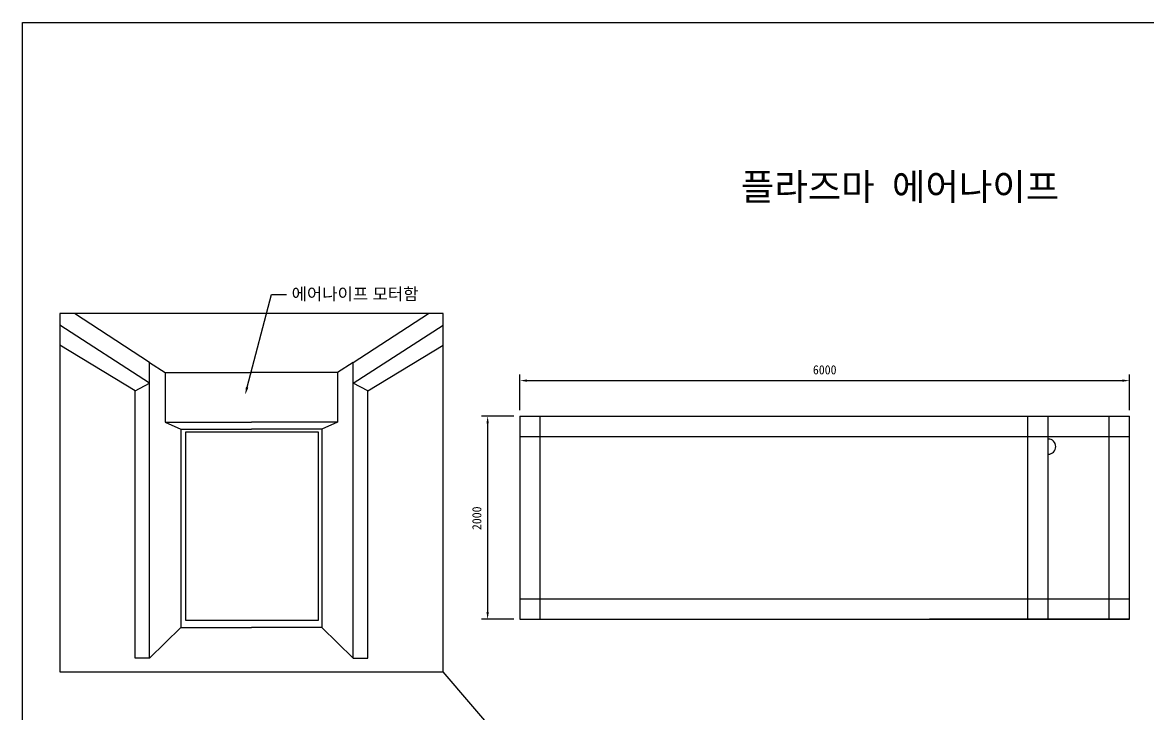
# Model space of a CAD drawing. Header units: millimetres. Extents: x -6 to 705, y -10 to 538.
# Drawn here: x -5.6 to 437.4, y 265.4 to 537.6 of the extents above; entities that cross this region are included whole.
import ezdxf
from ezdxf.enums import TextEntityAlignment as Align

# ---------------------------------------------------------------- set-up
doc = ezdxf.new("R2010")
doc.units = ezdxf.units.MM
doc.styles.get("Standard").update_dxf_attribs({"font": 'GulimChe.ttf'})
doc.styles.add('굴림', font='GulimChe.ttf')

msp = doc.modelspace()

# ---------------------------------------------------------------- linework, layer by layer
at = {"linetype": 'ByBlock', "lineweight": -2}
msp.add_line((92.37, 430.51), (98.37, 430.51), dxfattribs=at)
at = {"color": 1}
for p, q in [((160.02, 422.93), (9.02, 422.93)), ((9.02, 422.93), (9.02, 281.82)), ((160.02, 281.82), (160.02, 422.93)), ((9.02, 281.82), (160.02, 281.82)), ((195.02, 241.13), (160.02, 281.82))]:
    msp.add_line(p, q, dxfattribs=at)
for p, q in [((44.4, 403.7), (14.84, 422.93)), ((124.63, 403.7), (154.2, 422.93)), ((44.4, 395.52), (9.02, 418.35)), ((124.63, 395.52), (160.02, 418.35)), ((38.69, 392.46), (9.02, 410.57)), ((130.35, 392.46), (160.02, 410.57)), ((44.4, 395.52), (44.4, 403.7)), ((44.4, 403.7), (50.58, 399.68)), ((124.63, 403.7), (118.46, 399.68)), ((124.63, 395.52), (124.63, 403.7)), ((50.58, 399.68), (50.58, 380.12)), ((50.58, 399.68), (84.52, 399.68)), ((118.46, 399.68), (84.52, 399.68)), ((118.46, 399.68), (118.46, 380.12)), ((38.69, 392.46), (44.4, 395.52)), ((44.4, 287.21), (44.4, 395.52)), ((124.63, 287.21), (124.63, 395.52)), ((130.35, 392.46), (124.63, 395.52)), ((38.69, 287.21), (38.69, 392.46)), ((130.35, 287.21), (130.35, 392.46)), ((190.29, 382.54), (190.29, 302.54)), ((190.29, 382.54), (430.29, 382.54)), ((198.29, 302.54), (198.29, 382.54)), ((390.29, 302.54), (390.29, 382.54)), ((398.29, 302.54), (398.29, 382.54)), ((422.29, 302.54), (422.29, 382.54)), ((430.29, 302.54), (430.29, 382.54)), ((50.58, 380.12), (84.52, 380.12)), ((50.58, 380.12), (56.75, 377.36)), ((56.75, 377.36), (56.75, 299.32)), ((56.75, 377.36), (84.52, 377.36)), ((118.46, 380.12), (84.52, 380.12)), ((112.29, 377.36), (84.52, 377.36)), ((118.46, 380.12), (112.29, 377.36)), ((112.29, 377.36), (112.29, 299.32)), ((110.92, 376.19), (58.52, 376.19)), ((58.52, 376.19), (58.52, 302.19)), ((110.92, 302.19), (110.92, 376.19)), ((190.29, 374.54), (430.29, 374.54)), ((190.29, 310.54), (430.29, 310.54)), ((58.52, 302.19), (110.92, 302.19)), ((190.29, 302.54), (430.29, 302.54)), ((430.29, 302.54), (351.57, 302.54)), ((56.75, 299.32), (44.4, 287.21)), ((56.75, 299.32), (84.52, 299.32)), ((112.29, 299.32), (84.52, 299.32)), ((112.29, 299.32), (124.63, 287.21)), ((44.4, 287.21), (38.69, 287.21)), ((124.63, 287.21), (130.35, 287.21))]:
    msp.add_line(p, q)
at = {"color": 252}
for p, q in [((190.29, 384.94), (190.29, 398.94)), ((430.29, 384.94), (430.29, 398.94)), ((193.09, 396.54), (427.49, 396.54)), ((187.89, 382.54), (175.14, 382.54)), ((177.54, 379.74), (177.54, 305.34)), ((187.89, 302.54), (175.14, 302.54))]:
    msp.add_line(p, q, dxfattribs=at)
at = {"color": 7}
msp.add_lwpolyline([(705.24, -9.64), (-5.62, -9.64), (-5.62, 537.62), (705.24, 537.62)], close=True, dxfattribs=at)
at = {"linetype": 'ByBlock', "lineweight": -2}
msp.add_lwpolyline([(82.84, 393.92), (92.37, 430.51)], dxfattribs=at)
msp.add_arc((398.29, 370.54), 3, 270, 90)
at = {"color": 252}
for points in [[(193.09, 397.01), (193.09, 396.08), (190.29, 396.54)], [(427.49, 397.01), (427.49, 396.08), (430.29, 396.54)], [(177.08, 379.74), (178.01, 379.74), (177.54, 382.54)], [(177.08, 305.34), (178.01, 305.34), (177.54, 302.54)]]:
    msp.add_solid(points, dxfattribs=at)
msp.add_solid([(83.34, 393.79), (82.07, 390.94), (82.35, 394.05)])

# ---------------------------------------------------------------- texts
at = {"style": '굴림'}
msp.add_text('플라즈마 에어나이프', height=10.5, dxfattribs=at).set_placement((339.97, 472.89), align=Align.MIDDLE_CENTER)
for s, insert, char_height, attachment_point in [('{\\fGulim|b0|i0|c129|p50;에어나이프 모터함}', (100.37, 433.08), 4.8, 1), ('6000', (310.29, 400.78), 3.6, 5)]:
    msp.add_mtext(s, dxfattribs=dict(insert=insert, char_height=char_height, attachment_point=attachment_point))
at = {"insert": (173.3, 342.32), "char_height": 3.6, "attachment_point": 5, "rotation": 90}
msp.add_mtext('2000', dxfattribs=at)

doc.saveas('drawing.dxf')
